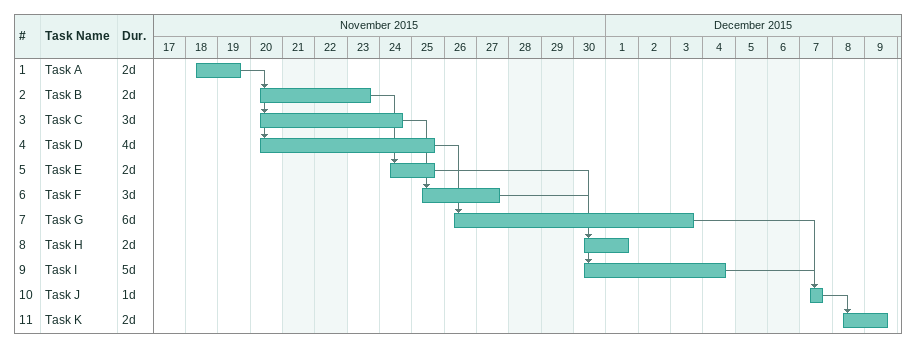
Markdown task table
| ID | Task | Duration | Start | Finish | Predecessors |
|---|---|---|---|---|---|
| 1 | Task A | 2d | 2015-11-18 | 2015-11-19 |  |
| 2 | Task B | 2d | 2015-11-20 | 2015-11-23 | 1 |
| 3 | Task C | 3d | 2015-11-20 | 2015-11-24 | 1 |
| 4 | Task D | 4d | 2015-11-20 | 2015-11-25 | 1 |
| 5 | Task E | 2d | 2015-11-24 | 2015-11-25 | 2 |
| 6 | Task F | 3d | 2015-11-25 | 2015-11-27 | 3 |
| 7 | Task G | 6d | 2015-11-26 | 2015-12-03 | 4 |
| 8 | Task H | 2d | 2015-11-30 | 2015-12-01 | 5, 6 |
| 9 | Task I | 5d | 2015-11-30 | 2015-12-04 | 5, 6 |
| 10 | Task J | 1d | 2015-12-07 | 2015-12-07 | 7, 9 |
| 11 | Task K | 2d | 2015-12-08 | 2015-12-09 | 10 |
